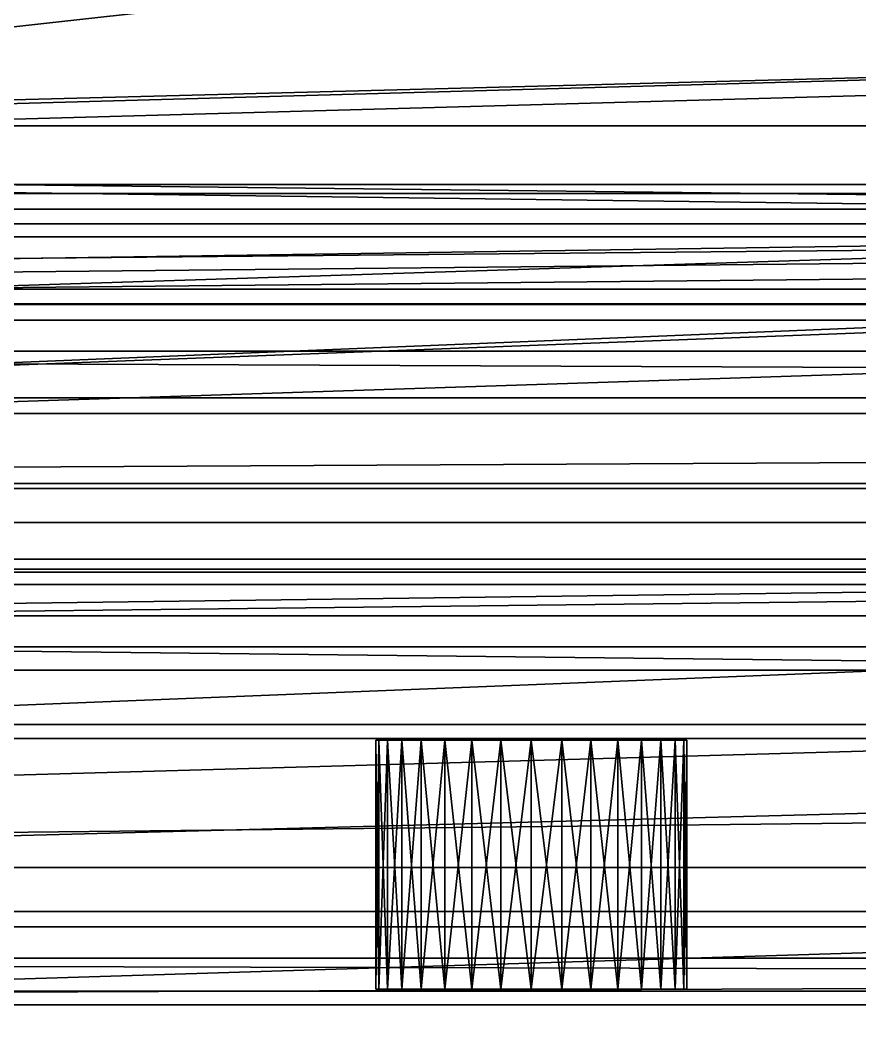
# Model space of a CAD drawing. Header units: millimetres. Extents: x -18 to 4450, y -985 to 970.
# Drawn here: x 1451.1 to 1505.1, y -852.1 to -787.7 of the extents above; entities that cross this region are included whole.
import ezdxf

# ---------------------------------------------------------------- set-up
doc = ezdxf.new("R2010")
doc.units = ezdxf.units.MM
for name, color, linetype in [('body__left_beltline_trim_front_door', 9, 'CONTINUOUS'), ('body__left_door_outer_skin_lower_pressing', 40, 'CONTINUOUS'), ('body__left_door_outer_skin_tapered_surface', 40, 'CONTINUOUS'), ('body__left_door_outer_skin_upper_pressing', 8, 'CONTINUOUS'), ('body__left_door_skin_lower_recess_shadow', 8, 'CONTINUOUS'), ('body__left_door_window_bottom_frame', 250, 'CONTINUOUS'), ('body__left_door_window_top_frame', 250, 'CONTINUOUS'), ('body__left_front_door_lower_weather_strip', 250, 'CONTINUOUS'), ('body__left_mirror_mount_screw_3', 9, 'CONTINUOUS'), ('body__left_mirror_mount_screw_4', 9, 'CONTINUOUS'), ('hard_top__left_front_hardtop_window', 4, 'CONTINUOUS'), ('hard_top__left_front_window_rubber_seal', 250, 'CONTINUOUS'), ('hard_top__left_hardtop_front_window_lower_inner_shadow', 151, 'CONTINUOUS'), ('hard_top__left_hardtop_front_window_upper_inner_shadow', 151, 'CONTINUOUS'), ('hard_top__left_hardtop_lower_retainer_rail', 9, 'CONTINUOUS'), ('hard_top__left_hardtop_lower_side_roll_surface', 8, 'CONTINUOUS'), ('hard_top__left_hardtop_side_panel', 40, 'CONTINUOUS'), ('hard_top__left_hardtop_side_tapered_upper_skin', 40, 'CONTINUOUS'), ('hard_top__left_roof_drip_rail_outer_shadow', 8, 'CONTINUOUS')]:
    doc.layers.add(name, color=color, linetype=linetype)

msp = doc.modelspace()

# ---------------------------------------------------------------- linework, layer by layer
at = {"layer": 'body__left_beltline_trim_front_door'}
for points in [[(1139.999986, -823.000014, 1118.000031), (1139.999986, -823.000014, 1146.000028), (1919.999957, -823.000014, 1146.000028)], [(1139.999986, -823.000014, 1118.000031), (1919.999957, -823.000014, 1146.000028), (1919.999957, -823.000014, 1118.000031)], [(1139.999986, -845.000029, 1146.000028), (1919.999957, -845.000029, 1146.000028), (1919.999957, -823.000014, 1146.000028)], [(1139.999986, -845.000029, 1146.000028), (1919.999957, -823.000014, 1146.000028), (1139.999986, -823.000014, 1146.000028)], [(1139.999986, -845.000029, 1118.000031), (1139.999986, -823.000014, 1118.000031), (1919.999957, -823.000014, 1118.000031)], [(1139.999986, -845.000029, 1118.000031), (1919.999957, -823.000014, 1118.000031), (1919.999957, -845.000029, 1118.000031)], [(1139.999986, -845.000029, 1118.000031), (1919.999957, -845.000029, 1118.000031), (1919.999957, -845.000029, 1146.000028)], [(1139.999986, -845.000029, 1118.000031), (1919.999957, -845.000029, 1146.000028), (1139.999986, -845.000029, 1146.000028)]]:
    msp.add_3dface(points, dxfattribs=at)
at = {"layer": 'body__left_door_outer_skin_lower_pressing'}
for points in [[(1242.140055, -799.860001, 949.999988), (1952.859998, -799.860001, 949.999988), (1952.859998, -780.139983, 949.999988)], [(1242.140055, -799.860001, 949.999988), (1952.859998, -780.139983, 949.999988), (1242.140055, -780.139983, 949.999988)], [(1242.140055, -799.860001, 845.000029), (1242.140055, -780.139983, 845.000029), (1952.859998, -780.139983, 845.000029)], [(1242.140055, -799.860001, 845.000029), (1952.859998, -780.139983, 845.000029), (1952.859998, -799.860001, 845.000029)], [(1242.140055, -806.999981, 852.140009), (1242.140055, -799.860001, 845.000029), (1952.859998, -799.860001, 845.000029)], [(1242.140055, -806.999981, 852.140009), (1952.859998, -799.860001, 845.000029), (1952.859998, -806.999981, 852.140009)], [(1242.140055, -806.999981, 942.860007), (1242.140055, -799.860001, 949.999988), (1952.859998, -799.860001, 949.999988)], [(1242.140055, -806.999981, 942.860007), (1952.859998, -799.860001, 949.999988), (1952.859998, -806.999981, 942.860007)], [(1242.140055, -806.999981, 852.140009), (1952.859998, -806.999981, 852.140009), (1952.859998, -806.999981, 942.860007)], [(1242.140055, -806.999981, 852.140009), (1952.859998, -806.999981, 942.860007), (1242.140055, -806.999981, 942.860007)]]:
    msp.add_3dface(points, dxfattribs=at)
at = {"layer": 'body__left_door_outer_skin_tapered_surface'}
for points in [[(1128.000021, -824.000001, 748.000026), (1128.000021, -734.000027, 748.000026), (1937.999964, -734.000027, 748.000026)], [(1128.000021, -824.000001, 748.000026), (1937.999964, -734.000027, 748.000026), (1937.999964, -824.000001, 748.000026)], [(1128.000021, -824.000001, 1269.999981), (1937.999964, -824.000001, 1307.999969), (1937.999964, -734.000027, 1307.999969)], [(1128.000021, -824.000001, 1269.999981), (1937.999964, -734.000027, 1307.999969), (1128.000021, -734.000027, 1269.999981)], [(1937.999964, -824.000001, 748.000026), (1937.999964, -824.000001, 1307.999969), (1128.000021, -824.000001, 1269.999981)], [(1937.999964, -824.000001, 748.000026), (1128.000021, -824.000001, 1269.999981), (1128.000021, -824.000001, 748.000026)]]:
    msp.add_3dface(points, dxfattribs=at)
at = {"layer": 'body__left_door_outer_skin_upper_pressing'}
for points in [[(1242.140055, -798.860013, 1110.000014), (1952.859998, -798.860013, 1110.000014), (1952.859998, -779.139996, 1110.000014)], [(1242.140055, -798.860013, 1110.000014), (1952.859998, -779.139996, 1110.000014), (1242.140055, -779.139996, 1110.000014)], [(1242.140055, -798.860013, 1039.999962), (1242.140055, -779.139996, 1039.999962), (1952.859998, -779.139996, 1039.999962)], [(1242.140055, -798.860013, 1039.999962), (1952.859998, -779.139996, 1039.999962), (1952.859998, -798.860013, 1039.999962)], [(1242.140055, -805.999994, 1047.140002), (1242.140055, -798.860013, 1039.999962), (1952.859998, -798.860013, 1039.999962)], [(1242.140055, -805.999994, 1047.140002), (1952.859998, -798.860013, 1039.999962), (1952.859998, -805.999994, 1047.140002)], [(1242.140055, -805.999994, 1102.859974), (1242.140055, -798.860013, 1110.000014), (1952.859998, -798.860013, 1110.000014)], [(1242.140055, -805.999994, 1102.859974), (1952.859998, -798.860013, 1110.000014), (1952.859998, -805.999994, 1102.859974)], [(1242.140055, -805.999994, 1047.140002), (1952.859998, -805.999994, 1047.140002), (1952.859998, -805.999994, 1102.859974)], [(1242.140055, -805.999994, 1047.140002), (1952.859998, -805.999994, 1102.859974), (1242.140055, -805.999994, 1102.859974)]]:
    msp.add_3dface(points, dxfattribs=at)
at = {"layer": 'body__left_door_skin_lower_recess_shadow'}
for points in [[(1241.719961, -798.280001, 961.000025), (1953.279972, -798.280001, 961.000025), (1953.279972, -779.720008, 961.000025)], [(1241.719961, -798.280001, 961.000025), (1953.279972, -779.720008, 961.000025), (1241.719961, -779.720008, 961.000025)], [(1241.719961, -798.280001, 884.99999), (1241.719961, -779.720008, 884.99999), (1953.279972, -779.720008, 884.99999)], [(1241.719961, -798.280001, 884.99999), (1953.279972, -779.720008, 884.99999), (1953.279972, -798.280001, 884.99999)], [(1241.719961, -805.000007, 891.719997), (1241.719961, -798.280001, 884.99999), (1953.279972, -798.280001, 884.99999)], [(1241.719961, -805.000007, 891.719997), (1953.279972, -798.280001, 884.99999), (1953.279972, -805.000007, 891.719997)], [(1241.719961, -805.000007, 954.280019), (1241.719961, -798.280001, 961.000025), (1953.279972, -798.280001, 961.000025)], [(1241.719961, -805.000007, 954.280019), (1953.279972, -798.280001, 961.000025), (1953.279972, -805.000007, 954.280019)], [(1241.719961, -805.000007, 891.719997), (1953.279972, -805.000007, 891.719997), (1953.279972, -805.000007, 954.280019)], [(1241.719961, -805.000007, 891.719997), (1953.279972, -805.000007, 954.280019), (1241.719961, -805.000007, 954.280019)]]:
    msp.add_3dface(points, dxfattribs=at)
at = {"layer": 'body__left_door_window_bottom_frame'}
for points in [[(1121.299982, -794.499993, 1192.299962), (1121.299982, -794.499993, 1209.699988), (1668.69998, -794.499993, 1209.699988)], [(1121.299982, -794.499993, 1192.299962), (1668.69998, -794.499993, 1209.699988), (1668.69998, -794.499993, 1192.299962)], [(1121.299982, -794.499993, 1192.299962), (1121.299982, -800.800025, 1185.99999), (1668.69998, -800.800025, 1185.99999)], [(1121.299982, -794.499993, 1192.299962), (1668.69998, -800.800025, 1185.99999), (1668.69998, -794.499993, 1192.299962)], [(1121.299982, -794.499993, 1209.699988), (1121.299982, -800.800025, 1215.999961), (1668.69998, -800.800025, 1215.999961)], [(1121.299982, -794.499993, 1209.699988), (1668.69998, -800.800025, 1215.999961), (1668.69998, -794.499993, 1209.699988)], [(1121.299982, -823.199987, 1215.999961), (1668.69998, -823.199987, 1215.999961), (1668.69998, -800.800025, 1215.999961)], [(1121.299982, -823.199987, 1215.999961), (1668.69998, -800.800025, 1215.999961), (1121.299982, -800.800025, 1215.999961)], [(1121.299982, -823.199987, 1185.99999), (1121.299982, -800.800025, 1185.99999), (1668.69998, -800.800025, 1185.99999)], [(1121.299982, -823.199987, 1185.99999), (1668.69998, -800.800025, 1185.99999), (1668.69998, -823.199987, 1185.99999)], [(1121.299982, -829.50002, 1192.299962), (1121.299982, -823.199987, 1185.99999), (1668.69998, -823.199987, 1185.99999)], [(1121.299982, -829.50002, 1192.299962), (1668.69998, -823.199987, 1185.99999), (1668.69998, -829.50002, 1192.299962)], [(1121.299982, -829.50002, 1209.699988), (1121.299982, -823.199987, 1215.999961), (1668.69998, -823.199987, 1215.999961)], [(1121.299982, -829.50002, 1209.699988), (1668.69998, -823.199987, 1215.999961), (1668.69998, -829.50002, 1209.699988)], [(1121.299982, -829.50002, 1192.299962), (1668.69998, -829.50002, 1192.299962), (1668.69998, -829.50002, 1209.699988)], [(1121.299982, -829.50002, 1192.299962), (1668.69998, -829.50002, 1209.699988), (1121.299982, -829.50002, 1209.699988)]]:
    msp.add_3dface(points, dxfattribs=at)
at = {"layer": 'body__left_door_window_top_frame'}
for points in [[(1122.14005, -794.499993, 1553.140044), (1122.14005, -794.499993, 1572.860003), (1667.860031, -794.499993, 1572.860003)], [(1122.14005, -794.499993, 1553.140044), (1667.860031, -794.499993, 1572.860003), (1667.860031, -794.499993, 1553.140044)], [(1122.14005, -794.499993, 1553.140044), (1122.14005, -801.639974, 1546.000004), (1667.860031, -801.639974, 1546.000004)], [(1122.14005, -794.499993, 1553.140044), (1667.860031, -801.639974, 1546.000004), (1667.860031, -794.499993, 1553.140044)], [(1122.14005, -794.499993, 1572.860003), (1122.14005, -801.639974, 1580.000043), (1667.860031, -801.639974, 1580.000043)], [(1122.14005, -794.499993, 1572.860003), (1667.860031, -801.639974, 1580.000043), (1667.860031, -794.499993, 1572.860003)], [(1122.14005, -822.359979, 1580.000043), (1667.860031, -822.359979, 1580.000043), (1667.860031, -801.639974, 1580.000043)], [(1122.14005, -822.359979, 1580.000043), (1667.860031, -801.639974, 1580.000043), (1122.14005, -801.639974, 1580.000043)], [(1122.14005, -822.359979, 1546.000004), (1122.14005, -801.639974, 1546.000004), (1667.860031, -801.639974, 1546.000004)], [(1122.14005, -822.359979, 1546.000004), (1667.860031, -801.639974, 1546.000004), (1667.860031, -822.359979, 1546.000004)], [(1122.14005, -829.50002, 1553.140044), (1122.14005, -822.359979, 1546.000004), (1667.860031, -822.359979, 1546.000004)], [(1122.14005, -829.50002, 1553.140044), (1667.860031, -822.359979, 1546.000004), (1667.860031, -829.50002, 1553.140044)], [(1122.14005, -829.50002, 1572.860003), (1122.14005, -822.359979, 1580.000043), (1667.860031, -822.359979, 1580.000043)], [(1122.14005, -829.50002, 1572.860003), (1667.860031, -822.359979, 1580.000043), (1667.860031, -829.50002, 1572.860003)], [(1122.14005, -829.50002, 1553.140044), (1667.860031, -829.50002, 1553.140044), (1667.860031, -829.50002, 1572.860003)], [(1122.14005, -829.50002, 1553.140044), (1667.860031, -829.50002, 1572.860003), (1122.14005, -829.50002, 1572.860003)]]:
    msp.add_3dface(points, dxfattribs=at)
at = {"layer": 'body__left_front_door_lower_weather_strip'}
for points in [[(1228.000045, -825.999975, 741.999984), (1228.000045, -825.999975, 763.999999), (1988.000035, -825.999975, 763.999999)], [(1228.000045, -825.999975, 741.999984), (1988.000035, -825.999975, 763.999999), (1988.000035, -825.999975, 741.999984)], [(1228.000045, -846.000016, 763.999999), (1988.000035, -846.000016, 763.999999), (1988.000035, -825.999975, 763.999999)], [(1228.000045, -846.000016, 763.999999), (1988.000035, -825.999975, 763.999999), (1228.000045, -825.999975, 763.999999)], [(1228.000045, -846.000016, 741.999984), (1228.000045, -825.999975, 741.999984), (1988.000035, -825.999975, 741.999984)], [(1228.000045, -846.000016, 741.999984), (1988.000035, -825.999975, 741.999984), (1988.000035, -846.000016, 741.999984)], [(1228.000045, -846.000016, 741.999984), (1988.000035, -846.000016, 741.999984), (1988.000035, -846.000016, 763.999999)], [(1228.000045, -846.000016, 741.999984), (1988.000035, -846.000016, 763.999999), (1228.000045, -846.000016, 763.999999)]]:
    msp.add_3dface(points, dxfattribs=at)
at = {"layer": 'body__left_mirror_mount_screw_3'}
for points in [[(1474.192142, -850.000024, 1249.950886), (1474.192142, -833.999991, 1249.950886), (1473.999977, -833.999991, 1248.000026)], [(1474.192142, -850.000024, 1249.950886), (1473.999977, -833.999991, 1248.000026), (1473.999977, -850.000024, 1248.000026)], [(1483.999968, -833.999991, 1248.000026), (1474.192142, -833.999991, 1249.950886), (1473.999977, -833.999991, 1248.000026)], [(1473.999977, -850.000024, 1248.000026), (1473.999977, -833.999991, 1248.000026), (1474.192142, -833.999991, 1246.049047)], [(1473.999977, -850.000024, 1248.000026), (1474.192142, -833.999991, 1246.049047), (1474.192142, -850.000024, 1246.049047)], [(1483.999968, -833.999991, 1248.000026), (1473.999977, -833.999991, 1248.000026), (1474.192142, -833.999991, 1246.049047)], [(1474.761248, -850.000024, 1251.826882), (1474.761248, -833.999991, 1251.826882), (1474.192142, -833.999991, 1249.950886)], [(1474.761248, -850.000024, 1251.826882), (1474.192142, -833.999991, 1249.950886), (1474.192142, -850.000024, 1249.950886)], [(1483.999968, -833.999991, 1248.000026), (1474.761248, -833.999991, 1251.826882), (1474.192142, -833.999991, 1249.950886)], [(1474.192142, -850.000024, 1246.049047), (1474.192142, -833.999991, 1246.049047), (1474.761248, -833.999991, 1244.173169)], [(1474.192142, -850.000024, 1246.049047), (1474.761248, -833.999991, 1244.173169), (1474.761248, -850.000024, 1244.173169)], [(1483.999968, -833.999991, 1248.000026), (1474.192142, -833.999991, 1246.049047), (1474.761248, -833.999991, 1244.173169)], [(1475.685358, -850.000024, 1253.555655), (1475.685358, -833.999991, 1253.555655), (1474.761248, -833.999991, 1251.826882)], [(1475.685358, -850.000024, 1253.555655), (1474.761248, -833.999991, 1251.826882), (1474.761248, -850.000024, 1251.826882)], [(1483.999968, -833.999991, 1248.000026), (1475.685358, -833.999991, 1253.555655), (1474.761248, -833.999991, 1251.826882)], [(1474.761248, -850.000024, 1244.173169), (1474.761248, -833.999991, 1244.173169), (1475.685358, -833.999991, 1242.444277)], [(1474.761248, -850.000024, 1244.173169), (1475.685358, -833.999991, 1242.444277), (1475.685358, -850.000024, 1242.444277)], [(1483.999968, -833.999991, 1248.000026), (1474.761248, -833.999991, 1244.173169), (1475.685358, -833.999991, 1242.444277)], [(1476.928949, -850.000024, 1255.071044), (1476.928949, -833.999991, 1255.071044), (1475.685358, -833.999991, 1253.555655)], [(1476.928949, -850.000024, 1255.071044), (1475.685358, -833.999991, 1253.555655), (1475.685358, -850.000024, 1253.555655)], [(1483.999968, -833.999991, 1248.000026), (1476.928949, -833.999991, 1255.071044), (1475.685358, -833.999991, 1253.555655)], [(1475.685358, -850.000024, 1242.444277), (1475.685358, -833.999991, 1242.444277), (1476.928949, -833.999991, 1240.928888)], [(1475.685358, -850.000024, 1242.444277), (1476.928949, -833.999991, 1240.928888), (1476.928949, -850.000024, 1240.928888)], [(1483.999968, -833.999991, 1248.000026), (1475.685358, -833.999991, 1242.444277), (1476.928949, -833.999991, 1240.928888)], [(1478.444338, -850.000024, 1256.314754), (1478.444338, -833.999991, 1256.314754), (1476.928949, -833.999991, 1255.071044)], [(1478.444338, -850.000024, 1256.314754), (1476.928949, -833.999991, 1255.071044), (1476.928949, -850.000024, 1255.071044)], [(1483.999968, -833.999991, 1248.000026), (1478.444338, -833.999991, 1256.314754), (1476.928949, -833.999991, 1255.071044)], [(1476.928949, -850.000024, 1240.928888), (1476.928949, -833.999991, 1240.928888), (1478.444338, -833.999991, 1239.685297)], [(1476.928949, -850.000024, 1240.928888), (1478.444338, -833.999991, 1239.685297), (1478.444338, -850.000024, 1239.685297)], [(1483.999968, -833.999991, 1248.000026), (1476.928949, -833.999991, 1240.928888), (1478.444338, -833.999991, 1239.685297)], [(1480.173111, -850.000024, 1257.238746), (1480.173111, -833.999991, 1257.238746), (1478.444338, -833.999991, 1256.314754)], [(1480.173111, -850.000024, 1257.238746), (1478.444338, -833.999991, 1256.314754), (1478.444338, -850.000024, 1256.314754)], [(1483.999968, -833.999991, 1248.000026), (1480.173111, -833.999991, 1257.238746), (1478.444338, -833.999991, 1256.314754)], [(1478.444338, -850.000024, 1239.685297), (1478.444338, -833.999991, 1239.685297), (1480.173111, -833.999991, 1238.761187)], [(1478.444338, -850.000024, 1239.685297), (1480.173111, -833.999991, 1238.761187), (1480.173111, -850.000024, 1238.761187)], [(1483.999968, -833.999991, 1248.000026), (1478.444338, -833.999991, 1239.685297), (1480.173111, -833.999991, 1238.761187)], [(1482.049108, -850.000024, 1257.807851), (1482.049108, -833.999991, 1257.807851), (1480.173111, -833.999991, 1257.238746)], [(1482.049108, -850.000024, 1257.807851), (1480.173111, -833.999991, 1257.238746), (1480.173111, -850.000024, 1257.238746)], [(1483.999968, -833.999991, 1248.000026), (1482.049108, -833.999991, 1257.807851), (1480.173111, -833.999991, 1257.238746)], [(1480.173111, -850.000024, 1238.761187), (1480.173111, -833.999991, 1238.761187), (1482.049108, -833.999991, 1238.192201)], [(1480.173111, -850.000024, 1238.761187), (1482.049108, -833.999991, 1238.192201), (1482.049108, -850.000024, 1238.192201)], [(1483.999968, -833.999991, 1248.000026), (1480.173111, -833.999991, 1238.761187), (1482.049108, -833.999991, 1238.192201)], [(1483.999968, -850.000024, 1258.000016), (1483.999968, -833.999991, 1258.000016), (1482.049108, -833.999991, 1257.807851)], [(1483.999968, -850.000024, 1258.000016), (1482.049108, -833.999991, 1257.807851), (1482.049108, -850.000024, 1257.807851)], [(1483.999968, -833.999991, 1248.000026), (1483.999968, -833.999991, 1258.000016), (1482.049108, -833.999991, 1257.807851)], [(1482.049108, -850.000024, 1238.192201), (1482.049108, -833.999991, 1238.192201), (1483.999968, -833.999991, 1238.000035)], [(1482.049108, -850.000024, 1238.192201), (1483.999968, -833.999991, 1238.000035), (1483.999968, -850.000024, 1238.000035)], [(1483.999968, -833.999991, 1248.000026), (1482.049108, -833.999991, 1238.192201), (1483.999968, -833.999991, 1238.000035)], [(1483.999968, -833.999991, 1248.000026), (1493.999958, -833.999991, 1248.000026), (1493.807912, -833.999991, 1249.950886)], [(1483.999968, -833.999991, 1248.000026), (1493.807912, -833.999991, 1249.950886), (1493.238807, -833.999991, 1251.826882)], [(1483.999968, -833.999991, 1248.000026), (1493.238807, -833.999991, 1251.826882), (1492.314696, -833.999991, 1253.555655)], [(1483.999968, -833.999991, 1248.000026), (1492.314696, -833.999991, 1253.555655), (1491.071105, -833.999991, 1255.071044)], [(1483.999968, -833.999991, 1248.000026), (1491.071105, -833.999991, 1255.071044), (1489.555717, -833.999991, 1256.314754)], [(1483.999968, -833.999991, 1248.000026), (1489.555717, -833.999991, 1256.314754), (1487.826824, -833.999991, 1257.238746)], [(1483.999968, -833.999991, 1248.000026), (1487.826824, -833.999991, 1257.238746), (1485.950947, -833.999991, 1257.807851)], [(1485.950947, -850.000024, 1257.807851), (1485.950947, -833.999991, 1257.807851), (1483.999968, -833.999991, 1258.000016)], [(1485.950947, -850.000024, 1257.807851), (1483.999968, -833.999991, 1258.000016), (1483.999968, -850.000024, 1258.000016)], [(1483.999968, -833.999991, 1248.000026), (1485.950947, -833.999991, 1257.807851), (1483.999968, -833.999991, 1258.000016)], [(1483.999968, -850.000024, 1238.000035), (1483.999968, -833.999991, 1238.000035), (1485.950947, -833.999991, 1238.192201)], [(1483.999968, -850.000024, 1238.000035), (1485.950947, -833.999991, 1238.192201), (1485.950947, -850.000024, 1238.192201)], [(1483.999968, -833.999991, 1248.000026), (1483.999968, -833.999991, 1238.000035), (1485.950947, -833.999991, 1238.192201)], [(1483.999968, -833.999991, 1248.000026), (1485.950947, -833.999991, 1238.192201), (1487.826824, -833.999991, 1238.761187)], [(1483.999968, -833.999991, 1248.000026), (1487.826824, -833.999991, 1238.761187), (1489.555717, -833.999991, 1239.685297)], [(1483.999968, -833.999991, 1248.000026), (1489.555717, -833.999991, 1239.685297), (1491.071105, -833.999991, 1240.928888)], [(1483.999968, -833.999991, 1248.000026), (1491.071105, -833.999991, 1240.928888), (1492.314696, -833.999991, 1242.444277)], [(1483.999968, -833.999991, 1248.000026), (1492.314696, -833.999991, 1242.444277), (1493.238807, -833.999991, 1244.173169)], [(1483.999968, -833.999991, 1248.000026), (1493.238807, -833.999991, 1244.173169), (1493.807912, -833.999991, 1246.049047)], [(1483.999968, -833.999991, 1248.000026), (1493.807912, -833.999991, 1246.049047), (1493.999958, -833.999991, 1248.000026)], [(1487.826824, -850.000024, 1257.238746), (1487.826824, -833.999991, 1257.238746), (1485.950947, -833.999991, 1257.807851)], [(1487.826824, -850.000024, 1257.238746), (1485.950947, -833.999991, 1257.807851), (1485.950947, -850.000024, 1257.807851)], [(1485.950947, -850.000024, 1238.192201), (1485.950947, -833.999991, 1238.192201), (1487.826824, -833.999991, 1238.761187)], [(1485.950947, -850.000024, 1238.192201), (1487.826824, -833.999991, 1238.761187), (1487.826824, -850.000024, 1238.761187)], [(1489.555717, -850.000024, 1256.314754), (1489.555717, -833.999991, 1256.314754), (1487.826824, -833.999991, 1257.238746)], [(1489.555717, -850.000024, 1256.314754), (1487.826824, -833.999991, 1257.238746), (1487.826824, -850.000024, 1257.238746)], [(1487.826824, -850.000024, 1238.761187), (1487.826824, -833.999991, 1238.761187), (1489.555717, -833.999991, 1239.685297)], [(1487.826824, -850.000024, 1238.761187), (1489.555717, -833.999991, 1239.685297), (1489.555717, -850.000024, 1239.685297)], [(1491.071105, -850.000024, 1255.071044), (1491.071105, -833.999991, 1255.071044), (1489.555717, -833.999991, 1256.314754)], [(1491.071105, -850.000024, 1255.071044), (1489.555717, -833.999991, 1256.314754), (1489.555717, -850.000024, 1256.314754)], [(1489.555717, -850.000024, 1239.685297), (1489.555717, -833.999991, 1239.685297), (1491.071105, -833.999991, 1240.928888)], [(1489.555717, -850.000024, 1239.685297), (1491.071105, -833.999991, 1240.928888), (1491.071105, -850.000024, 1240.928888)], [(1492.314696, -850.000024, 1253.555655), (1492.314696, -833.999991, 1253.555655), (1491.071105, -833.999991, 1255.071044)], [(1492.314696, -850.000024, 1253.555655), (1491.071105, -833.999991, 1255.071044), (1491.071105, -850.000024, 1255.071044)], [(1491.071105, -850.000024, 1240.928888), (1491.071105, -833.999991, 1240.928888), (1492.314696, -833.999991, 1242.444277)], [(1491.071105, -850.000024, 1240.928888), (1492.314696, -833.999991, 1242.444277), (1492.314696, -850.000024, 1242.444277)], [(1493.238807, -850.000024, 1251.826882), (1493.238807, -833.999991, 1251.826882), (1492.314696, -833.999991, 1253.555655)], [(1493.238807, -850.000024, 1251.826882), (1492.314696, -833.999991, 1253.555655), (1492.314696, -850.000024, 1253.555655)], [(1492.314696, -850.000024, 1242.444277), (1492.314696, -833.999991, 1242.444277), (1493.238807, -833.999991, 1244.173169)], [(1492.314696, -850.000024, 1242.444277), (1493.238807, -833.999991, 1244.173169), (1493.238807, -850.000024, 1244.173169)], [(1493.807912, -850.000024, 1249.950886), (1493.807912, -833.999991, 1249.950886), (1493.238807, -833.999991, 1251.826882)], [(1493.807912, -850.000024, 1249.950886), (1493.238807, -833.999991, 1251.826882), (1493.238807, -850.000024, 1251.826882)], [(1493.238807, -850.000024, 1244.173169), (1493.238807, -833.999991, 1244.173169), (1493.807912, -833.999991, 1246.049047)], [(1493.238807, -850.000024, 1244.173169), (1493.807912, -833.999991, 1246.049047), (1493.807912, -850.000024, 1246.049047)], [(1493.999958, -850.000024, 1248.000026), (1493.999958, -833.999991, 1248.000026), (1493.807912, -833.999991, 1249.950886)], [(1493.999958, -850.000024, 1248.000026), (1493.807912, -833.999991, 1249.950886), (1493.807912, -850.000024, 1249.950886)], [(1493.807912, -850.000024, 1246.049047), (1493.807912, -833.999991, 1246.049047), (1493.999958, -833.999991, 1248.000026)], [(1493.807912, -850.000024, 1246.049047), (1493.999958, -833.999991, 1248.000026), (1493.999958, -850.000024, 1248.000026)], [(1483.999968, -850.000024, 1248.000026), (1473.999977, -850.000024, 1248.000026), (1474.192142, -850.000024, 1249.950886)], [(1483.999968, -850.000024, 1248.000026), (1474.192142, -850.000024, 1246.049047), (1473.999977, -850.000024, 1248.000026)], [(1483.999968, -850.000024, 1248.000026), (1474.192142, -850.000024, 1249.950886), (1474.761248, -850.000024, 1251.826882)], [(1483.999968, -850.000024, 1248.000026), (1474.761248, -850.000024, 1244.173169), (1474.192142, -850.000024, 1246.049047)], [(1483.999968, -850.000024, 1248.000026), (1474.761248, -850.000024, 1251.826882), (1475.685358, -850.000024, 1253.555655)], [(1483.999968, -850.000024, 1248.000026), (1475.685358, -850.000024, 1242.444277), (1474.761248, -850.000024, 1244.173169)], [(1483.999968, -850.000024, 1248.000026), (1475.685358, -850.000024, 1253.555655), (1476.928949, -850.000024, 1255.071044)], [(1483.999968, -850.000024, 1248.000026), (1476.928949, -850.000024, 1240.928888), (1475.685358, -850.000024, 1242.444277)], [(1483.999968, -850.000024, 1248.000026), (1476.928949, -850.000024, 1255.071044), (1478.444338, -850.000024, 1256.314754)], [(1483.999968, -850.000024, 1248.000026), (1478.444338, -850.000024, 1239.685297), (1476.928949, -850.000024, 1240.928888)], [(1483.999968, -850.000024, 1248.000026), (1478.444338, -850.000024, 1256.314754), (1480.173111, -850.000024, 1257.238746)], [(1483.999968, -850.000024, 1248.000026), (1480.173111, -850.000024, 1238.761187), (1478.444338, -850.000024, 1239.685297)], [(1483.999968, -850.000024, 1248.000026), (1480.173111, -850.000024, 1257.238746), (1482.049108, -850.000024, 1257.807851)], [(1483.999968, -850.000024, 1248.000026), (1482.049108, -850.000024, 1238.192201), (1480.173111, -850.000024, 1238.761187)], [(1483.999968, -850.000024, 1248.000026), (1482.049108, -850.000024, 1257.807851), (1483.999968, -850.000024, 1258.000016)], [(1483.999968, -850.000024, 1248.000026), (1483.999968, -850.000024, 1238.000035), (1482.049108, -850.000024, 1238.192201)], [(1483.999968, -850.000024, 1248.000026), (1493.807912, -850.000024, 1249.950886), (1493.999958, -850.000024, 1248.000026)], [(1483.999968, -850.000024, 1248.000026), (1493.238807, -850.000024, 1251.826882), (1493.807912, -850.000024, 1249.950886)], [(1483.999968, -850.000024, 1248.000026), (1492.314696, -850.000024, 1253.555655), (1493.238807, -850.000024, 1251.826882)], [(1483.999968, -850.000024, 1248.000026), (1491.071105, -850.000024, 1255.071044), (1492.314696, -850.000024, 1253.555655)], [(1483.999968, -850.000024, 1248.000026), (1489.555717, -850.000024, 1256.314754), (1491.071105, -850.000024, 1255.071044)], [(1483.999968, -850.000024, 1248.000026), (1487.826824, -850.000024, 1257.238746), (1489.555717, -850.000024, 1256.314754)], [(1483.999968, -850.000024, 1248.000026), (1485.950947, -850.000024, 1257.807851), (1487.826824, -850.000024, 1257.238746)], [(1483.999968, -850.000024, 1248.000026), (1483.999968, -850.000024, 1258.000016), (1485.950947, -850.000024, 1257.807851)], [(1483.999968, -850.000024, 1248.000026), (1485.950947, -850.000024, 1238.192201), (1483.999968, -850.000024, 1238.000035)], [(1483.999968, -850.000024, 1248.000026), (1487.826824, -850.000024, 1238.761187), (1485.950947, -850.000024, 1238.192201)], [(1483.999968, -850.000024, 1248.000026), (1489.555717, -850.000024, 1239.685297), (1487.826824, -850.000024, 1238.761187)], [(1483.999968, -850.000024, 1248.000026), (1491.071105, -850.000024, 1240.928888), (1489.555717, -850.000024, 1239.685297)], [(1483.999968, -850.000024, 1248.000026), (1492.314696, -850.000024, 1242.444277), (1491.071105, -850.000024, 1240.928888)], [(1483.999968, -850.000024, 1248.000026), (1493.238807, -850.000024, 1244.173169), (1492.314696, -850.000024, 1242.444277)], [(1483.999968, -850.000024, 1248.000026), (1493.807912, -850.000024, 1246.049047), (1493.238807, -850.000024, 1244.173169)], [(1483.999968, -850.000024, 1248.000026), (1493.999958, -850.000024, 1248.000026), (1493.807912, -850.000024, 1246.049047)]]:
    msp.add_3dface(points, dxfattribs=at)
at = {"layer": 'body__left_mirror_mount_screw_4'}
for points in [[(1474.192142, -850.000024, 1143.950939), (1474.192142, -833.999991, 1143.950939), (1473.999977, -833.999991, 1141.99996)], [(1474.192142, -850.000024, 1143.950939), (1473.999977, -833.999991, 1141.99996), (1473.999977, -850.000024, 1141.99996)], [(1483.999968, -833.999991, 1141.99996), (1474.192142, -833.999991, 1143.950939), (1473.999977, -833.999991, 1141.99996)], [(1473.999977, -850.000024, 1141.99996), (1473.999977, -833.999991, 1141.99996), (1474.192142, -833.999991, 1140.0491)], [(1473.999977, -850.000024, 1141.99996), (1474.192142, -833.999991, 1140.0491), (1474.192142, -850.000024, 1140.0491)], [(1483.999968, -833.999991, 1141.99996), (1473.999977, -833.999991, 1141.99996), (1474.192142, -833.999991, 1140.0491)], [(1474.761248, -850.000024, 1145.826817), (1474.761248, -833.999991, 1145.826817), (1474.192142, -833.999991, 1143.950939)], [(1474.761248, -850.000024, 1145.826817), (1474.192142, -833.999991, 1143.950939), (1474.192142, -850.000024, 1143.950939)], [(1483.999968, -833.999991, 1141.99996), (1474.761248, -833.999991, 1145.826817), (1474.192142, -833.999991, 1143.950939)], [(1474.192142, -850.000024, 1140.0491), (1474.192142, -833.999991, 1140.0491), (1474.761248, -833.999991, 1138.173223)], [(1474.192142, -850.000024, 1140.0491), (1474.761248, -833.999991, 1138.173223), (1474.761248, -850.000024, 1138.173223)], [(1483.999968, -833.999991, 1141.99996), (1474.192142, -833.999991, 1140.0491), (1474.761248, -833.999991, 1138.173223)], [(1475.685358, -850.000024, 1147.555709), (1475.685358, -833.999991, 1147.555709), (1474.761248, -833.999991, 1145.826817)], [(1475.685358, -850.000024, 1147.555709), (1474.761248, -833.999991, 1145.826817), (1474.761248, -850.000024, 1145.826817)], [(1483.999968, -833.999991, 1141.99996), (1475.685358, -833.999991, 1147.555709), (1474.761248, -833.999991, 1145.826817)], [(1474.761248, -850.000024, 1138.173223), (1474.761248, -833.999991, 1138.173223), (1475.685358, -833.999991, 1136.44433)], [(1474.761248, -850.000024, 1138.173223), (1475.685358, -833.999991, 1136.44433), (1475.685358, -850.000024, 1136.44433)], [(1483.999968, -833.999991, 1141.99996), (1474.761248, -833.999991, 1138.173223), (1475.685358, -833.999991, 1136.44433)], [(1476.928949, -850.000024, 1149.071097), (1476.928949, -833.999991, 1149.071097), (1475.685358, -833.999991, 1147.555709)], [(1476.928949, -850.000024, 1149.071097), (1475.685358, -833.999991, 1147.555709), (1475.685358, -850.000024, 1147.555709)], [(1483.999968, -833.999991, 1141.99996), (1476.928949, -833.999991, 1149.071097), (1475.685358, -833.999991, 1147.555709)], [(1475.685358, -850.000024, 1136.44433), (1475.685358, -833.999991, 1136.44433), (1476.928949, -833.999991, 1134.928942)], [(1475.685358, -850.000024, 1136.44433), (1476.928949, -833.999991, 1134.928942), (1476.928949, -850.000024, 1134.928942)], [(1483.999968, -833.999991, 1141.99996), (1475.685358, -833.999991, 1136.44433), (1476.928949, -833.999991, 1134.928942)], [(1478.444338, -850.000024, 1150.314689), (1478.444338, -833.999991, 1150.314689), (1476.928949, -833.999991, 1149.071097)], [(1478.444338, -850.000024, 1150.314689), (1476.928949, -833.999991, 1149.071097), (1476.928949, -850.000024, 1149.071097)], [(1483.999968, -833.999991, 1141.99996), (1478.444338, -833.999991, 1150.314689), (1476.928949, -833.999991, 1149.071097)], [(1476.928949, -850.000024, 1134.928942), (1476.928949, -833.999991, 1134.928942), (1478.444338, -833.999991, 1133.68535)], [(1476.928949, -850.000024, 1134.928942), (1478.444338, -833.999991, 1133.68535), (1478.444338, -850.000024, 1133.68535)], [(1483.999968, -833.999991, 1141.99996), (1476.928949, -833.999991, 1134.928942), (1478.444338, -833.999991, 1133.68535)], [(1480.173111, -850.000024, 1151.238799), (1480.173111, -833.999991, 1151.238799), (1478.444338, -833.999991, 1150.314689)], [(1480.173111, -850.000024, 1151.238799), (1478.444338, -833.999991, 1150.314689), (1478.444338, -850.000024, 1150.314689)], [(1483.999968, -833.999991, 1141.99996), (1480.173111, -833.999991, 1151.238799), (1478.444338, -833.999991, 1150.314689)], [(1478.444338, -850.000024, 1133.68535), (1478.444338, -833.999991, 1133.68535), (1480.173111, -833.999991, 1132.76124)], [(1478.444338, -850.000024, 1133.68535), (1480.173111, -833.999991, 1132.76124), (1480.173111, -850.000024, 1132.76124)], [(1483.999968, -833.999991, 1141.99996), (1478.444338, -833.999991, 1133.68535), (1480.173111, -833.999991, 1132.76124)], [(1482.049108, -850.000024, 1151.807904), (1482.049108, -833.999991, 1151.807904), (1480.173111, -833.999991, 1151.238799)], [(1482.049108, -850.000024, 1151.807904), (1480.173111, -833.999991, 1151.238799), (1480.173111, -850.000024, 1151.238799)], [(1483.999968, -833.999991, 1141.99996), (1482.049108, -833.999991, 1151.807904), (1480.173111, -833.999991, 1151.238799)], [(1480.173111, -850.000024, 1132.76124), (1480.173111, -833.999991, 1132.76124), (1482.049108, -833.999991, 1132.192135)], [(1480.173111, -850.000024, 1132.76124), (1482.049108, -833.999991, 1132.192135), (1482.049108, -850.000024, 1132.192135)], [(1483.999968, -833.999991, 1141.99996), (1480.173111, -833.999991, 1132.76124), (1482.049108, -833.999991, 1132.192135)], [(1483.999968, -850.000024, 1151.99995), (1483.999968, -833.999991, 1151.99995), (1482.049108, -833.999991, 1151.807904)], [(1483.999968, -850.000024, 1151.99995), (1482.049108, -833.999991, 1151.807904), (1482.049108, -850.000024, 1151.807904)], [(1483.999968, -833.999991, 1141.99996), (1483.999968, -833.999991, 1151.99995), (1482.049108, -833.999991, 1151.807904)], [(1482.049108, -850.000024, 1132.192135), (1482.049108, -833.999991, 1132.192135), (1483.999968, -833.999991, 1131.999969)], [(1482.049108, -850.000024, 1132.192135), (1483.999968, -833.999991, 1131.999969), (1483.999968, -850.000024, 1131.999969)], [(1483.999968, -833.999991, 1141.99996), (1482.049108, -833.999991, 1132.192135), (1483.999968, -833.999991, 1131.999969)], [(1483.999968, -833.999991, 1141.99996), (1493.999958, -833.999991, 1141.99996), (1493.807912, -833.999991, 1143.950939)], [(1483.999968, -833.999991, 1141.99996), (1493.807912, -833.999991, 1143.950939), (1493.238807, -833.999991, 1145.826817)], [(1483.999968, -833.999991, 1141.99996), (1493.238807, -833.999991, 1145.826817), (1492.314696, -833.999991, 1147.555709)], [(1483.999968, -833.999991, 1141.99996), (1492.314696, -833.999991, 1147.555709), (1491.071105, -833.999991, 1149.071097)], [(1483.999968, -833.999991, 1141.99996), (1491.071105, -833.999991, 1149.071097), (1489.555717, -833.999991, 1150.314689)], [(1483.999968, -833.999991, 1141.99996), (1489.555717, -833.999991, 1150.314689), (1487.826824, -833.999991, 1151.238799)], [(1483.999968, -833.999991, 1141.99996), (1487.826824, -833.999991, 1151.238799), (1485.950947, -833.999991, 1151.807904)], [(1485.950947, -850.000024, 1151.807904), (1485.950947, -833.999991, 1151.807904), (1483.999968, -833.999991, 1151.99995)], [(1485.950947, -850.000024, 1151.807904), (1483.999968, -833.999991, 1151.99995), (1483.999968, -850.000024, 1151.99995)], [(1483.999968, -833.999991, 1141.99996), (1485.950947, -833.999991, 1151.807904), (1483.999968, -833.999991, 1151.99995)], [(1483.999968, -850.000024, 1131.999969), (1483.999968, -833.999991, 1131.999969), (1485.950947, -833.999991, 1132.192135)], [(1483.999968, -850.000024, 1131.999969), (1485.950947, -833.999991, 1132.192135), (1485.950947, -850.000024, 1132.192135)], [(1483.999968, -833.999991, 1141.99996), (1483.999968, -833.999991, 1131.999969), (1485.950947, -833.999991, 1132.192135)], [(1483.999968, -833.999991, 1141.99996), (1485.950947, -833.999991, 1132.192135), (1487.826824, -833.999991, 1132.76124)], [(1483.999968, -833.999991, 1141.99996), (1487.826824, -833.999991, 1132.76124), (1489.555717, -833.999991, 1133.68535)], [(1483.999968, -833.999991, 1141.99996), (1489.555717, -833.999991, 1133.68535), (1491.071105, -833.999991, 1134.928942)], [(1483.999968, -833.999991, 1141.99996), (1491.071105, -833.999991, 1134.928942), (1492.314696, -833.999991, 1136.44433)], [(1483.999968, -833.999991, 1141.99996), (1492.314696, -833.999991, 1136.44433), (1493.238807, -833.999991, 1138.173223)], [(1483.999968, -833.999991, 1141.99996), (1493.238807, -833.999991, 1138.173223), (1493.807912, -833.999991, 1140.0491)], [(1483.999968, -833.999991, 1141.99996), (1493.807912, -833.999991, 1140.0491), (1493.999958, -833.999991, 1141.99996)], [(1487.826824, -850.000024, 1151.238799), (1487.826824, -833.999991, 1151.238799), (1485.950947, -833.999991, 1151.807904)], [(1487.826824, -850.000024, 1151.238799), (1485.950947, -833.999991, 1151.807904), (1485.950947, -850.000024, 1151.807904)], [(1485.950947, -850.000024, 1132.192135), (1485.950947, -833.999991, 1132.192135), (1487.826824, -833.999991, 1132.76124)], [(1485.950947, -850.000024, 1132.192135), (1487.826824, -833.999991, 1132.76124), (1487.826824, -850.000024, 1132.76124)], [(1489.555717, -850.000024, 1150.314689), (1489.555717, -833.999991, 1150.314689), (1487.826824, -833.999991, 1151.238799)], [(1489.555717, -850.000024, 1150.314689), (1487.826824, -833.999991, 1151.238799), (1487.826824, -850.000024, 1151.238799)], [(1487.826824, -850.000024, 1132.76124), (1487.826824, -833.999991, 1132.76124), (1489.555717, -833.999991, 1133.68535)], [(1487.826824, -850.000024, 1132.76124), (1489.555717, -833.999991, 1133.68535), (1489.555717, -850.000024, 1133.68535)], [(1491.071105, -850.000024, 1149.071097), (1491.071105, -833.999991, 1149.071097), (1489.555717, -833.999991, 1150.314689)], [(1491.071105, -850.000024, 1149.071097), (1489.555717, -833.999991, 1150.314689), (1489.555717, -850.000024, 1150.314689)], [(1489.555717, -850.000024, 1133.68535), (1489.555717, -833.999991, 1133.68535), (1491.071105, -833.999991, 1134.928942)], [(1489.555717, -850.000024, 1133.68535), (1491.071105, -833.999991, 1134.928942), (1491.071105, -850.000024, 1134.928942)], [(1492.314696, -850.000024, 1147.555709), (1492.314696, -833.999991, 1147.555709), (1491.071105, -833.999991, 1149.071097)], [(1492.314696, -850.000024, 1147.555709), (1491.071105, -833.999991, 1149.071097), (1491.071105, -850.000024, 1149.071097)], [(1491.071105, -850.000024, 1134.928942), (1491.071105, -833.999991, 1134.928942), (1492.314696, -833.999991, 1136.44433)], [(1491.071105, -850.000024, 1134.928942), (1492.314696, -833.999991, 1136.44433), (1492.314696, -850.000024, 1136.44433)], [(1493.238807, -850.000024, 1145.826817), (1493.238807, -833.999991, 1145.826817), (1492.314696, -833.999991, 1147.555709)], [(1493.238807, -850.000024, 1145.826817), (1492.314696, -833.999991, 1147.555709), (1492.314696, -850.000024, 1147.555709)], [(1492.314696, -850.000024, 1136.44433), (1492.314696, -833.999991, 1136.44433), (1493.238807, -833.999991, 1138.173223)], [(1492.314696, -850.000024, 1136.44433), (1493.238807, -833.999991, 1138.173223), (1493.238807, -850.000024, 1138.173223)], [(1493.807912, -850.000024, 1143.950939), (1493.807912, -833.999991, 1143.950939), (1493.238807, -833.999991, 1145.826817)], [(1493.807912, -850.000024, 1143.950939), (1493.238807, -833.999991, 1145.826817), (1493.238807, -850.000024, 1145.826817)], [(1493.238807, -850.000024, 1138.173223), (1493.238807, -833.999991, 1138.173223), (1493.807912, -833.999991, 1140.0491)], [(1493.238807, -850.000024, 1138.173223), (1493.807912, -833.999991, 1140.0491), (1493.807912, -850.000024, 1140.0491)], [(1493.999958, -850.000024, 1141.99996), (1493.999958, -833.999991, 1141.99996), (1493.807912, -833.999991, 1143.950939)], [(1493.999958, -850.000024, 1141.99996), (1493.807912, -833.999991, 1143.950939), (1493.807912, -850.000024, 1143.950939)], [(1493.807912, -850.000024, 1140.0491), (1493.807912, -833.999991, 1140.0491), (1493.999958, -833.999991, 1141.99996)], [(1493.807912, -850.000024, 1140.0491), (1493.999958, -833.999991, 1141.99996), (1493.999958, -850.000024, 1141.99996)], [(1483.999968, -850.000024, 1141.99996), (1473.999977, -850.000024, 1141.99996), (1474.192142, -850.000024, 1143.950939)], [(1483.999968, -850.000024, 1141.99996), (1474.192142, -850.000024, 1140.0491), (1473.999977, -850.000024, 1141.99996)], [(1483.999968, -850.000024, 1141.99996), (1474.192142, -850.000024, 1143.950939), (1474.761248, -850.000024, 1145.826817)], [(1483.999968, -850.000024, 1141.99996), (1474.761248, -850.000024, 1138.173223), (1474.192142, -850.000024, 1140.0491)], [(1483.999968, -850.000024, 1141.99996), (1474.761248, -850.000024, 1145.826817), (1475.685358, -850.000024, 1147.555709)], [(1483.999968, -850.000024, 1141.99996), (1475.685358, -850.000024, 1136.44433), (1474.761248, -850.000024, 1138.173223)], [(1483.999968, -850.000024, 1141.99996), (1475.685358, -850.000024, 1147.555709), (1476.928949, -850.000024, 1149.071097)], [(1483.999968, -850.000024, 1141.99996), (1476.928949, -850.000024, 1134.928942), (1475.685358, -850.000024, 1136.44433)], [(1483.999968, -850.000024, 1141.99996), (1476.928949, -850.000024, 1149.071097), (1478.444338, -850.000024, 1150.314689)], [(1483.999968, -850.000024, 1141.99996), (1478.444338, -850.000024, 1133.68535), (1476.928949, -850.000024, 1134.928942)], [(1483.999968, -850.000024, 1141.99996), (1478.444338, -850.000024, 1150.314689), (1480.173111, -850.000024, 1151.238799)], [(1483.999968, -850.000024, 1141.99996), (1480.173111, -850.000024, 1132.76124), (1478.444338, -850.000024, 1133.68535)], [(1483.999968, -850.000024, 1141.99996), (1480.173111, -850.000024, 1151.238799), (1482.049108, -850.000024, 1151.807904)], [(1483.999968, -850.000024, 1141.99996), (1482.049108, -850.000024, 1132.192135), (1480.173111, -850.000024, 1132.76124)], [(1483.999968, -850.000024, 1141.99996), (1482.049108, -850.000024, 1151.807904), (1483.999968, -850.000024, 1151.99995)], [(1483.999968, -850.000024, 1141.99996), (1483.999968, -850.000024, 1131.999969), (1482.049108, -850.000024, 1132.192135)], [(1483.999968, -850.000024, 1141.99996), (1493.807912, -850.000024, 1143.950939), (1493.999958, -850.000024, 1141.99996)], [(1483.999968, -850.000024, 1141.99996), (1493.238807, -850.000024, 1145.826817), (1493.807912, -850.000024, 1143.950939)], [(1483.999968, -850.000024, 1141.99996), (1492.314696, -850.000024, 1147.555709), (1493.238807, -850.000024, 1145.826817)], [(1483.999968, -850.000024, 1141.99996), (1491.071105, -850.000024, 1149.071097), (1492.314696, -850.000024, 1147.555709)], [(1483.999968, -850.000024, 1141.99996), (1489.555717, -850.000024, 1150.314689), (1491.071105, -850.000024, 1149.071097)], [(1483.999968, -850.000024, 1141.99996), (1487.826824, -850.000024, 1151.238799), (1489.555717, -850.000024, 1150.314689)], [(1483.999968, -850.000024, 1141.99996), (1485.950947, -850.000024, 1151.807904), (1487.826824, -850.000024, 1151.238799)], [(1483.999968, -850.000024, 1141.99996), (1483.999968, -850.000024, 1151.99995), (1485.950947, -850.000024, 1151.807904)], [(1483.999968, -850.000024, 1141.99996), (1485.950947, -850.000024, 1132.192135), (1483.999968, -850.000024, 1131.999969)], [(1483.999968, -850.000024, 1141.99996), (1487.826824, -850.000024, 1132.76124), (1485.950947, -850.000024, 1132.192135)], [(1483.999968, -850.000024, 1141.99996), (1489.555717, -850.000024, 1133.68535), (1487.826824, -850.000024, 1132.76124)], [(1483.999968, -850.000024, 1141.99996), (1491.071105, -850.000024, 1134.928942), (1489.555717, -850.000024, 1133.68535)], [(1483.999968, -850.000024, 1141.99996), (1492.314696, -850.000024, 1136.44433), (1491.071105, -850.000024, 1134.928942)], [(1483.999968, -850.000024, 1141.99996), (1493.238807, -850.000024, 1138.173223), (1492.314696, -850.000024, 1136.44433)], [(1483.999968, -850.000024, 1141.99996), (1493.807912, -850.000024, 1140.0491), (1493.238807, -850.000024, 1138.173223)], [(1483.999968, -850.000024, 1141.99996), (1493.999958, -850.000024, 1141.99996), (1493.807912, -850.000024, 1140.0491)]]:
    msp.add_3dface(points, dxfattribs=at)
at = {"layer": 'hard_top__left_front_hardtop_window'}
for points in [[(1419.999957, -813.000023, 1434.999943), (1419.999957, -813.000023, 1754.999995), (1919.999957, -813.000023, 1754.999995)], [(1419.999957, -813.000023, 1434.999943), (1919.999957, -813.000023, 1754.999995), (1919.999957, -813.000023, 1434.999943)], [(1419.999957, -833.000004, 1754.999995), (1919.999957, -833.000004, 1754.999995), (1919.999957, -813.000023, 1754.999995)], [(1419.999957, -833.000004, 1754.999995), (1919.999957, -813.000023, 1754.999995), (1419.999957, -813.000023, 1754.999995)], [(1419.999957, -833.000004, 1434.999943), (1419.999957, -813.000023, 1434.999943), (1919.999957, -813.000023, 1434.999943)], [(1419.999957, -833.000004, 1434.999943), (1919.999957, -813.000023, 1434.999943), (1919.999957, -833.000004, 1434.999943)], [(1419.999957, -833.000004, 1434.999943), (1919.999957, -833.000004, 1434.999943), (1919.999957, -833.000004, 1754.999995)], [(1419.999957, -833.000004, 1434.999943), (1919.999957, -833.000004, 1754.999995), (1419.999957, -833.000004, 1754.999995)]]:
    msp.add_3dface(points, dxfattribs=at)
at = {"layer": 'hard_top__left_front_window_rubber_seal'}
for points in [[(1425.879955, -828.000009, 1440.879941), (1425.879955, -828.000009, 1784.119964), (1949.120045, -828.000009, 1784.119964)], [(1425.879955, -828.000009, 1440.879941), (1949.120045, -828.000009, 1784.119964), (1949.120045, -828.000009, 1440.879941)], [(1425.879955, -828.000009, 1440.879941), (1425.879955, -833.880007, 1434.999943), (1949.120045, -833.880007, 1434.999943)], [(1425.879955, -828.000009, 1440.879941), (1949.120045, -833.880007, 1434.999943), (1949.120045, -828.000009, 1440.879941)], [(1425.879955, -828.000009, 1784.119964), (1425.879955, -833.880007, 1789.999962), (1949.120045, -833.880007, 1789.999962)], [(1425.879955, -828.000009, 1784.119964), (1949.120045, -833.880007, 1789.999962), (1949.120045, -828.000009, 1784.119964)], [(1425.879955, -850.120008, 1789.999962), (1949.120045, -850.120008, 1789.999962), (1949.120045, -833.880007, 1789.999962)], [(1425.879955, -850.120008, 1789.999962), (1949.120045, -833.880007, 1789.999962), (1425.879955, -833.880007, 1789.999962)], [(1425.879955, -850.120008, 1434.999943), (1425.879955, -833.880007, 1434.999943), (1949.120045, -833.880007, 1434.999943)], [(1425.879955, -850.120008, 1434.999943), (1949.120045, -833.880007, 1434.999943), (1949.120045, -850.120008, 1434.999943)], [(1425.879955, -856.000006, 1440.879941), (1425.879955, -850.120008, 1434.999943), (1949.120045, -850.120008, 1434.999943)], [(1425.879955, -856.000006, 1440.879941), (1949.120045, -850.120008, 1434.999943), (1949.120045, -856.000006, 1440.879941)], [(1425.879955, -856.000006, 1784.119964), (1425.879955, -850.120008, 1789.999962), (1949.120045, -850.120008, 1789.999962)], [(1425.879955, -856.000006, 1784.119964), (1949.120045, -850.120008, 1789.999962), (1949.120045, -856.000006, 1784.119964)]]:
    msp.add_3dface(points, dxfattribs=at)
at = {"layer": 'hard_top__left_hardtop_front_window_lower_inner_shadow'}
for points in [[(1419.999957, -845.000029, 1360.000014), (1419.999957, -845.000029, 1381.999969), (1919.999957, -845.000029, 1381.999969)], [(1419.999957, -845.000029, 1360.000014), (1919.999957, -845.000029, 1381.999969), (1919.999957, -845.000029, 1360.000014)], [(1419.999957, -862.999976, 1381.999969), (1919.999957, -862.999976, 1381.999969), (1919.999957, -845.000029, 1381.999969)], [(1419.999957, -862.999976, 1381.999969), (1919.999957, -845.000029, 1381.999969), (1419.999957, -845.000029, 1381.999969)], [(1419.999957, -862.999976, 1360.000014), (1419.999957, -845.000029, 1360.000014), (1919.999957, -845.000029, 1360.000014)], [(1419.999957, -862.999976, 1360.000014), (1919.999957, -845.000029, 1360.000014), (1919.999957, -862.999976, 1360.000014)]]:
    msp.add_3dface(points, dxfattribs=at)
at = {"layer": 'hard_top__left_hardtop_front_window_upper_inner_shadow'}
for points in [[(1419.999957, -845.000029, 1731.999993), (1419.999957, -845.000029, 1753.999949), (1919.999957, -845.000029, 1753.999949)], [(1419.999957, -845.000029, 1731.999993), (1919.999957, -845.000029, 1753.999949), (1919.999957, -845.000029, 1731.999993)], [(1419.999957, -862.999976, 1753.999949), (1919.999957, -862.999976, 1753.999949), (1919.999957, -845.000029, 1753.999949)], [(1419.999957, -862.999976, 1753.999949), (1919.999957, -845.000029, 1753.999949), (1419.999957, -845.000029, 1753.999949)], [(1419.999957, -862.999976, 1731.999993), (1419.999957, -845.000029, 1731.999993), (1919.999957, -845.000029, 1731.999993)], [(1419.999957, -862.999976, 1731.999993), (1919.999957, -845.000029, 1731.999993), (1919.999957, -862.999976, 1731.999993)]]:
    msp.add_3dface(points, dxfattribs=at)
at = {"layer": 'hard_top__left_hardtop_lower_retainer_rail'}
for points in [[(1248.819947, -809.000015, 1296.820045), (1248.819947, -809.000015, 1325.180054), (3431.18, -809.000015, 1325.180054)], [(1248.819947, -809.000015, 1296.820045), (3431.18, -809.000015, 1325.180054), (3431.18, -809.000015, 1296.820045)], [(1248.819947, -809.000015, 1296.820045), (1248.819947, -817.820013, 1287.999988), (3431.18, -817.820013, 1287.999988)], [(1248.819947, -809.000015, 1296.820045), (3431.18, -817.820013, 1287.999988), (3431.18, -809.000015, 1296.820045)], [(1248.819947, -809.000015, 1325.180054), (1248.819947, -817.820013, 1333.999991), (3431.18, -817.820013, 1333.999991)], [(1248.819947, -809.000015, 1325.180054), (3431.18, -817.820013, 1333.999991), (3431.18, -809.000015, 1325.180054)], [(1248.819947, -842.180014, 1333.999991), (3431.18, -842.180014, 1333.999991), (3431.18, -817.820013, 1333.999991)], [(1248.819947, -842.180014, 1333.999991), (3431.18, -817.820013, 1333.999991), (1248.819947, -817.820013, 1333.999991)], [(1248.819947, -842.180014, 1287.999988), (1248.819947, -817.820013, 1287.999988), (3431.18, -817.820013, 1287.999988)], [(1248.819947, -842.180014, 1287.999988), (3431.18, -817.820013, 1287.999988), (3431.18, -842.180014, 1287.999988)], [(1248.819947, -851.000011, 1296.820045), (1248.819947, -842.180014, 1287.999988), (3431.18, -842.180014, 1287.999988)], [(1248.819947, -851.000011, 1296.820045), (3431.18, -842.180014, 1287.999988), (3431.18, -851.000011, 1296.820045)], [(1248.819947, -851.000011, 1325.180054), (1248.819947, -842.180014, 1333.999991), (3431.18, -842.180014, 1333.999991)], [(1248.819947, -851.000011, 1325.180054), (3431.18, -842.180014, 1333.999991), (3431.18, -851.000011, 1325.180054)], [(1248.819947, -851.000011, 1296.820045), (3431.18, -851.000011, 1296.820045), (3431.18, -851.000011, 1325.180054)], [(1248.819947, -851.000011, 1296.820045), (3431.18, -851.000011, 1325.180054), (1248.819947, -851.000011, 1325.180054)]]:
    msp.add_3dface(points, dxfattribs=at)
at = {"layer": 'hard_top__left_hardtop_lower_side_roll_surface'}
for points in [[(1225.000024, -811.999977, 1259.99999), (1225.000024, -741.999984, 1259.99999), (3414.999962, -741.999984, 1258.000016)], [(1225.000024, -811.999977, 1259.99999), (3414.999962, -741.999984, 1258.000016), (3414.999962, -811.999977, 1258.000016)], [(1225.000024, -811.999977, 1345.000029), (3414.999962, -811.999977, 1332.000017), (3414.999962, -741.999984, 1332.000017)], [(1225.000024, -811.999977, 1345.000029), (3414.999962, -741.999984, 1332.000017), (1225.000024, -741.999984, 1345.000029)], [(3414.999962, -811.999977, 1258.000016), (3414.999962, -811.999977, 1332.000017), (1225.000024, -811.999977, 1345.000029)], [(3414.999962, -811.999977, 1258.000016), (1225.000024, -811.999977, 1345.000029), (1225.000024, -811.999977, 1259.99999)]]:
    msp.add_3dface(points, dxfattribs=at)
at = {"layer": 'hard_top__left_hardtop_side_panel'}
for points in [[(1251.549959, -805.949986, 1909.999967), (3428.450108, -805.949986, 1909.999967), (3428.450108, -774.049997, 1909.999967)], [(1251.549959, -805.949986, 1909.999967), (3428.450108, -774.049997, 1909.999967), (1251.549959, -774.049997, 1909.999967)], [(1251.549959, -805.949986, 1320.000052), (1251.549959, -774.049997, 1320.000052), (3428.450108, -774.049997, 1320.000052)], [(1251.549959, -805.949986, 1320.000052), (3428.450108, -774.049997, 1320.000052), (3428.450108, -805.949986, 1320.000052)], [(1251.549959, -817.499995, 1331.550002), (1251.549959, -805.949986, 1320.000052), (3428.450108, -805.949986, 1320.000052)], [(1251.549959, -817.499995, 1331.550002), (3428.450108, -805.949986, 1320.000052), (3428.450108, -817.499995, 1331.550002)], [(1251.549959, -817.499995, 1898.450017), (1251.549959, -805.949986, 1909.999967), (3428.450108, -805.949986, 1909.999967)], [(1251.549959, -817.499995, 1898.450017), (3428.450108, -805.949986, 1909.999967), (3428.450108, -817.499995, 1898.450017)], [(1251.549959, -817.499995, 1331.550002), (3428.450108, -817.499995, 1331.550002), (3428.450108, -817.499995, 1898.450017)], [(1251.549959, -817.499995, 1331.550002), (3428.450108, -817.499995, 1898.450017), (1251.549959, -817.499995, 1898.450017)]]:
    msp.add_3dface(points, dxfattribs=at)
at = {"layer": 'hard_top__left_hardtop_side_tapered_upper_skin'}
for points in [[(1212.000012, -819.999993, 1307.999969), (1212.000012, -748.000026, 1307.999969), (3424.999952, -748.000026, 1299.999952)], [(1212.000012, -819.999993, 1307.999969), (3424.999952, -748.000026, 1299.999952), (3424.999952, -819.999993, 1299.999952)], [(1212.000012, -819.999993, 1789.999962), (3424.999952, -819.999993, 1781.999946), (3424.999952, -748.000026, 1781.999946)], [(1212.000012, -819.999993, 1789.999962), (3424.999952, -748.000026, 1781.999946), (1212.000012, -748.000026, 1789.999962)], [(3424.999952, -819.999993, 1299.999952), (3424.999952, -819.999993, 1781.999946), (1212.000012, -819.999993, 1789.999962)], [(3424.999952, -819.999993, 1299.999952), (1212.000012, -819.999993, 1789.999962), (1212.000012, -819.999993, 1307.999969)]]:
    msp.add_3dface(points, dxfattribs=at)
at = {"layer": 'hard_top__left_roof_drip_rail_outer_shadow'}
for points in [[(1240.880013, -847.99999, 1789.880037), (1240.880013, -847.99999, 1808.120012), (3504.120111, -847.99999, 1808.120012)], [(1240.880013, -847.99999, 1789.880037), (3504.120111, -847.99999, 1808.120012), (3504.120111, -847.99999, 1789.880037)], [(1240.880013, -847.99999, 1789.880037), (1240.880013, -853.879988, 1784.000039), (3504.120111, -853.879988, 1784.000039)], [(1240.880013, -847.99999, 1789.880037), (3504.120111, -853.879988, 1784.000039), (3504.120111, -847.99999, 1789.880037)], [(1240.880013, -847.99999, 1808.120012), (1240.880013, -853.879988, 1814.00001), (3504.120111, -853.879988, 1814.00001)], [(1240.880013, -847.99999, 1808.120012), (3504.120111, -853.879988, 1814.00001), (3504.120111, -847.99999, 1808.120012)]]:
    msp.add_3dface(points, dxfattribs=at)

doc.saveas('drawing.dxf')
